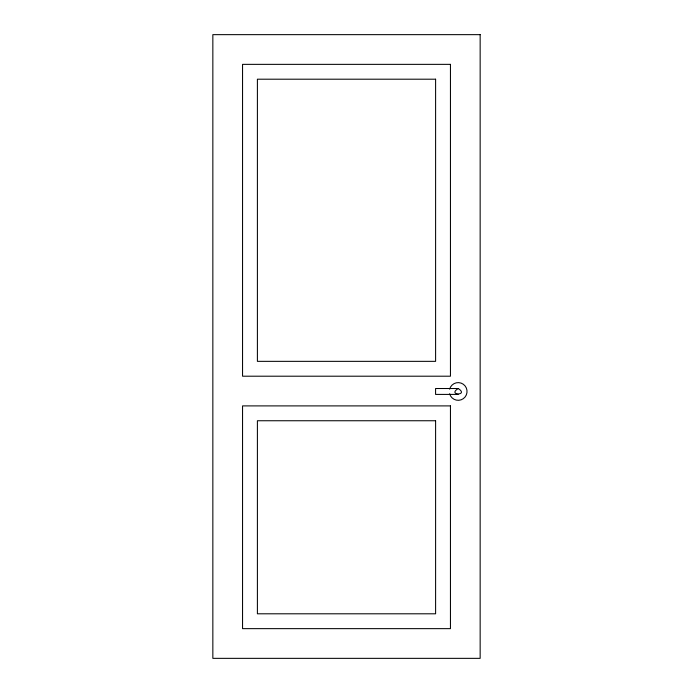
<?xml version="1.0" encoding="UTF-8"?>
<svg xmlns="http://www.w3.org/2000/svg" width="693" height="693" viewBox="0 0 693 693"><rect width="100%" height="100%" fill="white"/><g stroke="black" fill="none" stroke-linecap="round" stroke-linejoin="round"><path stroke-width="1.04" d="M458.186 388.513C446.846 395.712 469.516 395.712 458.186 388.513L435.576 388.513L435.576 394.412L458.186 394.412M449.636 389.171A8.844 8.844 0 0 1 463.262 384.217A8.844 8.844 0 0 1 463.262 398.709A8.844 8.844 0 0 1 449.636 393.754M480.154 34.65L212.846 34.65L212.846 658.35L480.154 658.35L480.154 34.65M450.45 64.354L242.55 64.354L242.55 376.204L450.45 376.204L450.45 64.354M435.602 79.201L257.398 79.201L257.398 361.348L435.602 361.348L435.602 79.201M450.45 405.899L242.55 405.899L242.55 628.646L450.45 628.646L450.45 405.899M435.602 420.746L257.398 420.746L257.398 613.799L435.602 613.799L435.602 420.746"/></g></svg>
